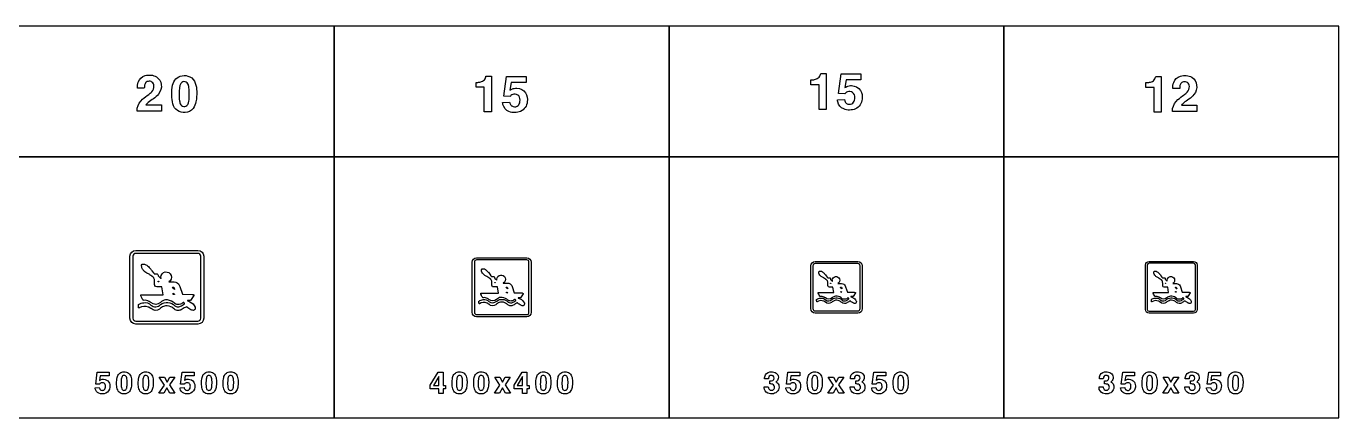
# Model space of a CAD drawing. Extents: x 0 to 18160, y 0 to 2655.
# Drawn here: x 9262 to 18160, y 0 to 2655 of the extents above; entities that cross this region are included whole.
import ezdxf

# ---------------------------------------------------------------- set-up
doc = ezdxf.new("R2010")
doc.units = 0
doc.header["$MEASUREMENT"] = 0

msp = doc.modelspace()

# ---------------------------------------------------------------- linework, layer by layer
for points in [[(9080, 1770), (11350, 1770), (11350, 2655), (9080, 2655)], [(11350, 1770), (13620, 1770), (13620, 2655), (11350, 2655)], [(13620, 1770), (15890, 1770), (15890, 2655), (13620, 2655)], [(15890, 1770), (18160, 1770), (18160, 2655), (15890, 2655)], [(9080, 0), (11350, 0), (11350, 1770), (9080, 1770)], [(11350, 0), (13620, 0), (13620, 1770), (11350, 1770)], [(13620, 0), (15890, 0), (15890, 1770), (13620, 1770)], [(15890, 0), (18160, 0), (18160, 1770), (15890, 1770)], [(10198.2, 221.797), (10163.1, 276.346), (10197.9, 276.346), (10216.2, 242.294), (10234.9, 276.346), (10269, 276.346), (10233.5, 222.318), (10270, 166.299), (10235.4, 166.299), (10215.6, 202.389), (10195.2, 166.299), (10161, 166.299)], [(12001, 222.096), (12055.2, 309.963), (12087.1, 309.963), (12087.1, 219.229), (12103.3, 219.229), (12103.3, 196.409), (12087.1, 196.409), (12087.1, 165.058), (12058.6, 165.058), (12058.6, 196.409), (12001, 196.409)], [(12058.6, 280.769), (12022.6, 219.229), (12058.6, 219.229)], [(12472.5, 221.797), (12437.4, 276.347), (12472.2, 276.347), (12490.5, 242.294), (12509.2, 276.347), (12543.3, 276.347), (12507.8, 222.318), (12544.3, 166.299), (12509.7, 166.299), (12489.9, 202.389), (12469.5, 166.299), (12435.3, 166.299)], [(12569, 222.114), (12623.3, 309.981), (12655.1, 309.981), (12655.1, 219.247), (12671.3, 219.247), (12671.3, 196.427), (12655.1, 196.427), (12655.1, 165.076), (12626.6, 165.076), (12626.6, 196.427), (12569, 196.427)], [(12626.6, 280.787), (12590.6, 219.247), (12626.6, 219.247)], [(14734.2, 221.783), (14699.1, 276.333), (14733.9, 276.333), (14752.1, 242.281), (14770.8, 276.333), (14805, 276.333), (14769.4, 222.304), (14806, 166.285), (14771.4, 166.285), (14751.6, 202.375), (14731.2, 166.285), (14697, 166.285)], [(17004.2, 221.783), (16969.1, 276.333), (17003.9, 276.333), (17022.1, 242.281), (17040.8, 276.333), (17075, 276.333), (17039.4, 222.304), (17076, 166.285), (17041.4, 166.285), (17021.6, 202.375), (17001.2, 166.285), (16967, 166.285)]]:
    msp.add_lwpolyline(points, close=True)
for points in [[(10012.9, 2078.85, -0.0640343), (10014.2, 2099.78, -0.161687), (10050, 2160.33, -0.0283718), (10091.8, 2192.71, 0.0545111), (10112.7, 2210.64, 0.192461), (10127.7, 2250.18, 0.234238), (10114.1, 2276.56, 0.196223), (10088.8, 2281.34, 0.252425), (10066.8, 2264.16, 0.0856617), (10062.7, 2247.14, 0.0202329), (10062, 2235.45), (10015.3, 2235.45, -0.0983795), (10021.4, 2276.76, -0.245047), (10067.6, 2319.89, -0.207102), (10144.5, 2311.55, -0.233443), (10177, 2259.22, -0.20961), (10158.8, 2195.04, -0.0785124), (10124.9, 2163.57, 0.0107372), (10089.1, 2137.78, 0.0665092), (10073.2, 2121.74), (10177.7, 2121.74), (10177.7, 2078.85)], [(10247.9, 2191.49, -0.0563084), (10253.9, 2254.32, -0.130301), (10276.1, 2298.12, -0.174843), (10317.9, 2319.53, -0.147552), (10371, 2312.9, -0.192146), (10407.8, 2269.73, -0.0833996), (10417.1, 2212.7, -0.0545507), (10412.1, 2141.92, -0.116773), (10393, 2097.85, -0.221099), (10338.1, 2070.16, -0.162564), (10286.7, 2082.68, -0.174743), (10255.4, 2128.1, -0.0640867), (10247.9, 2186.79)], [(12310.9, 2274.45), (12324.1, 2274.45, 0.0261527), (12330.1, 2275.12, 0.0824327), (12354.9, 2282.34, 0.211118), (12374.9, 2306.08, 0.0230957), (12377.6, 2315.99), (12415.7, 2315.99), (12415.7, 2074.01), (12367.1, 2074.01), (12367.1, 2241.03), (12310.9, 2241.03)], [(12491, 2139), (12538, 2140.78, 0.0452719), (12544.4, 2124.55, 0.0567733), (12549.1, 2117.67, 0.070207), (12553.5, 2114.2, 0.264984), (12589.6, 2112.3, 0.20748), (12607, 2135.41, 0.147389), (12605.8, 2173.44, 0.308532), (12576.4, 2194.85, 0.215743), (12546.7, 2184.62, 0.028781), (12541.3, 2178.38), (12498.7, 2180.39), (12516.5, 2315.07), (12650.5, 2315.07), (12650.5, 2273.2), (12550.1, 2273.2), (12541.1, 2221.19, -0.0211252), (12554.1, 2228.73, -0.121371), (12587.4, 2234.58, -0.244671), (12647.2, 2202.63, -0.173069), (12658.8, 2143.5, -0.256779), (12613.6, 2077.51, -0.199585), (12534, 2076.44, -0.245625), (12493.7, 2125.34, -0.0170062)], [(14580.9, 2291.94), (14594.1, 2291.94, 0.0261527), (14600.1, 2292.61, 0.0824327), (14624.9, 2299.84, 0.211118), (14644.9, 2323.58, 0.0230957), (14647.6, 2333.49), (14685.7, 2333.49), (14685.7, 2091.51), (14637.1, 2091.51), (14637.1, 2258.53), (14580.9, 2258.53)], [(14761, 2156.5), (14808, 2158.28, 0.0452719), (14814.4, 2142.04, 0.0567733), (14819.1, 2135.17, 0.070207), (14823.5, 2131.7, 0.264984), (14859.6, 2129.8, 0.20748), (14877, 2152.9, 0.147389), (14875.8, 2190.94, 0.308532), (14846.4, 2212.34, 0.215743), (14816.7, 2202.11, 0.028781), (14811.3, 2195.87), (14768.7, 2197.89), (14786.5, 2332.56), (14920.5, 2332.56), (14920.5, 2290.7), (14820.1, 2290.7), (14811.1, 2238.69, -0.0211252), (14824, 2246.23, -0.121371), (14857.4, 2252.07, -0.244671), (14917.2, 2220.12, -0.173069), (14928.7, 2161, -0.256779), (14883.6, 2095.01, -0.199585), (14804, 2093.94, -0.245625), (14763.7, 2142.83, -0.0170062)], [(16852.4, 2273.43), (16865.5, 2273.43, 0.0261527), (16871.5, 2274.1, 0.0824327), (16896.4, 2281.32, 0.211118), (16916.4, 2305.06, 0.0230957), (16919, 2314.97), (16957.1, 2314.97), (16957.1, 2072.99), (16908.5, 2072.99), (16908.5, 2240.01), (16852.4, 2240.01)], [(17032.5, 2075.98, -0.0640343), (17033.8, 2096.92, -0.161687), (17069.6, 2157.46, -0.0283718), (17111.4, 2189.85, 0.0545111), (17132.3, 2207.78, 0.192461), (17147.3, 2247.31, 0.234238), (17133.7, 2273.69, 0.196223), (17108.4, 2278.47, 0.252425), (17086.4, 2261.29, 0.0856617), (17082.3, 2244.27, 0.0202329), (17081.6, 2232.58), (17034.9, 2232.58, -0.0983795), (17041, 2273.89, -0.245047), (17087.1, 2317.02, -0.207102), (17164.1, 2308.69, -0.233443), (17196.6, 2256.36, -0.20961), (17178.4, 2192.18, -0.0785124), (17144.5, 2160.7, 0.0107372), (17108.7, 2134.91, 0.0665092), (17092.8, 2118.88), (17197.3, 2118.88), (17197.3, 2075.98)], [(10299.2, 2160.96, 0.0124589), (10299.8, 2154.64, 0.0668192), (10305.4, 2129.25, 0.615362), (10356.3, 2123.64, 0.0726881), (10361.7, 2136.67, 0.0588562), (10366.4, 2173.95, 0.0389037), (10364.8, 2240.94, 0.084671), (10358.2, 2264.28, 0.156013), (10346.8, 2276.44, 0.143208), (10331, 2279.4, 0.172584), (10315.3, 2273.2, 0.132565), (10305.3, 2257.64, 0.0498315), (10300.8, 2235.92, 0.0368731)], [(10005, 635.001, -0.414213), (9964.99, 675.001), (9964.99, 1095, -0.414213), (10005, 1135), (10425, 1135, -0.414213), (10465, 1095), (10465, 675.001, -0.414213), (10425, 635.001)], [(10005, 655.001), (10425, 655.001, 0.414213), (10445, 675.001), (10445, 1095, 0.414213), (10425, 1115), (10005, 1115, 0.414213), (9984.99, 1095), (9984.99, 675.001, 0.414213)], [(12315, 685.001, -0.414213), (12285, 715.001), (12285, 1055, -0.414213), (12315, 1085), (12655, 1085, -0.414213), (12685, 1055), (12685, 715.001, -0.414213), (12655, 685.001)], [(12315, 700.001), (12655, 700.001, 0.414213), (12670, 715.001), (12670, 1055, 0.414213), (12655, 1070), (12315, 1070, 0.414213), (12300, 1055), (12300, 715.001, 0.414213)], [(10188.8, 834.611), (10180.4, 887.198), (10146, 887.198, -0.408581), (10132.9, 896.845, -0.0670679), (10132.2, 900.541), (10131.3, 909.371, 0.0181236), (10130.8, 936.245), (10130.8, 937.083, 0.0769827), (10130.8, 937.922, -0.117572), (10126.2, 947.415, 0.0654371), (10125.7, 950.282, 0.208367), (10124.5, 951.525, 0.00991496), (10122.4, 952.455, -0.0991947), (10121.3, 953.254, 0.0865965), (10116.7, 956.983, -0.0238618), (10113.3, 959.726), (10106.7, 964.883, 0.0503167), (10089.7, 976.312), (10084.7, 978.212, -0.101945), (10060.5, 994.762), (10060, 995.231, -0.0424844), (10047.7, 1012.34, -0.145316), (10043.8, 1033.75, -0.40565), (10056.2, 1042.29, 0.0299159), (10057.3, 1042.25, -0.155169), (10078, 1035.17, -0.060381), (10099.9, 1014.15, -0.0159106), (10102.1, 1011.88, -0.123782), (10113.1, 995.227), (10124.1, 982.564, -0.0463911), (10129.3, 977.169, 0.217349), (10130.5, 976.525, 0.0479759), (10131.7, 976.525, -0.0306653), (10144.1, 976.821, -0.488538), (10155.4, 967.309, -0.0220617), (10155.3, 965.912, 0.0741317), (10155.2, 963.254, 0.222084), (10157.3, 959.883, -0.039423), (10170.3, 948.327), (10170.9, 947.84, 0.0133487), (10173.4, 945.541, 0.0522403), (10174.4, 945.012, 0.299434), (10175, 945.211, 0.103342), (10175.2, 945.963, -0.0454352), (10174.4, 952.605, -1.74761), (10228.4, 921.237, 0.135773), (10229.4, 920.868, 0.0487063), (10232.1, 920.962), (10264.9, 920.969, -0.304044), (10299.4, 898.452), (10302.5, 890.055), (10319.9, 837.257), (10387.4, 836.51, -0.117682), (10397.2, 832.789, -0.0141564), (10397.6, 832.397, -0.117762), (10397.9, 831.811, -0.210547), (10397.8, 831.184), (10397.3, 830.158), (10375.3, 795.251, -0.132795), (10368, 794.74, 0.0733254), (10358.9, 795.211, 0.0485594), (10355.3, 794.583, 0.0602416), (10354.4, 794.119, 0.203407), (10354.3, 793.527, -0.00895906), (10370.8, 786.901, -0.178895), (10406.9, 750.048, -0.0508645), (10407.9, 745.161, -0.0225327), (10407.9, 743.529, -0.527179), (10388.9, 728.546, -0.0891476), (10378.4, 731.955, -0.0838733), (10352, 750.698, 0.00504241), (10351.5, 751.126, 0.0168628), (10350.4, 751.926, 0.1006), (10349.7, 752.184, 0.0520101), (10340.1, 748.739, 0.00744641), (10313, 732.201, -0.116575), (10290.8, 727.71, -0.232596), (10266.6, 736.715, 0.0662087), (10241.2, 752.524, 0.24031), (10193, 754.994, 0.106264), (10166, 737.365, -0.363163), (10107.7, 740.373, 0.0686806), (10106.3, 741.168, -0.0473495), (10101.1, 744.254), (10093.4, 749.625, 0.0571005), (10090.7, 750.804, 0.23931), (10026.9, 744.498, -0.0485904), (10026, 744.298, -0.343283), (10023.4, 746.267, -0.0567596), (10022.3, 767.125), (10022.8, 767.429, -0.124746), (10058.1, 780.101, -0.257702), (10107.2, 763.777, 0.412251), (10172.4, 768.444, -0.378408), (10269.3, 759.469, 0.164754), (10290, 752.859, 0.109677), (10313.2, 757.954, 0.0468139), (10320.4, 762.463, -0.00911657), (10335.1, 772.208, 0.140965), (10334.8, 775.494), (10329.7, 782.22, 0.090055), (10329.1, 782.526, 0.255543), (10328.5, 782.383, -0.0732217), (10325.8, 781.04, 0.0926794), (10322.9, 779.341, -0.0377214), (10319.2, 776.94), (10313.4, 773.652, -0.152754), (10284.5, 768.488, -0.0114852), (10283.1, 768.693, -0.129102), (10258.6, 783.162, 0.191436), (10206.2, 798.975, 0.164171), (10171.7, 781.768, -0.398165), (10106.9, 781.144, 0.125969), (10105.6, 782.054, -0.0236694), (10104.4, 782.597, -0.0839778), (10103.9, 782.969, 0.0771569), (10100.5, 785.497, -0.0508904), (10096.6, 788.126, 0.0435937), (10094.6, 789.47, 0.202647), (10057.6, 795.474, -0.134894), (10056.3, 795.64, -0.113575), (10055.5, 796.498, 0.0493779), (10054.7, 797.336, -0.0796208), (10042.8, 818.712), (10038.5, 827.798, -0.20223), (10037.9, 834.49)], [(12464, 844.689), (12457.3, 886.759), (12429.8, 886.759, -0.408581), (12419.3, 894.476, -0.0670679), (12418.7, 897.433), (12418.1, 904.497, 0.0181236), (12417.6, 925.996), (12417.6, 926.667, 0.0769827), (12417.6, 927.338, -0.117572), (12413.9, 934.932, 0.0654371), (12413.5, 937.226, 0.208367), (12412.6, 938.221, 0.00991496), (12410.9, 938.964, -0.0991947), (12410, 939.603, 0.0865965), (12406.3, 942.587, -0.0238618), (12403.6, 944.781), (12398.4, 948.907, 0.0503167), (12384.7, 958.05), (12380.8, 959.57, -0.101945), (12361.4, 972.81), (12361, 973.185, -0.0424844), (12351.2, 986.869, -0.145316), (12348.1, 1004, -0.40565), (12358, 1010.84, 0.0299159), (12358.8, 1010.8, -0.155169), (12375.4, 1005.13, -0.060381), (12392.9, 988.324, -0.0159106), (12394.6, 986.506, -0.123782), (12403.5, 973.182), (12412.3, 963.052, -0.0463911), (12416.4, 958.735, 0.217349), (12417.4, 958.221, 0.0479759), (12418.3, 958.221, -0.0306653), (12428.3, 958.457, -0.488538), (12437.3, 950.848, -0.0220617), (12437.3, 949.73, 0.0741317), (12437.2, 947.603, 0.222084), (12438.8, 944.907, -0.039423), (12449.2, 935.661), (12449.7, 935.272, 0.0133487), (12451.7, 933.433, 0.0522403), (12452.5, 933.01, 0.299434), (12453.1, 933.375, 0.0264289), (12453.1, 933.961, -0.0454352), (12452.6, 939.085, -1.74761), (12495.7, 913.99, 0.135773), (12496.5, 913.695, 0.0487063), (12498.7, 913.77), (12524.9, 913.775, -0.304044), (12552.6, 895.762), (12555, 889.044), (12568.9, 846.805), (12623, 846.208, -0.117682), (12630.9, 843.075, -0.117762), (12631.4, 842.449, -0.210547), (12631.3, 841.947), (12630.8, 841.127), (12613.3, 813.201, -0.132795), (12607.4, 812.792, 0.0733254), (12600.1, 813.169, 0.0485594), (12597.3, 812.667, 0.0602416), (12596.6, 812.295, 0.203407), (12596.5, 811.822, -0.00895906), (12609.7, 806.521, -0.178895), (12638.5, 777.039, -0.0508645), (12639.3, 773.129, -0.0225327), (12639.3, 771.823, -0.527179), (12624.1, 759.837, -0.0891476), (12615.8, 762.564, -0.0838733), (12594.6, 777.559, 0.00504241), (12594.2, 777.901, 0.0168628), (12593.3, 778.541, 0.1006), (12592.8, 778.747, 0.0520101), (12585.1, 775.992, 0.00744641), (12563.4, 762.761, -0.116575), (12545.7, 759.168, -0.232596), (12526.3, 766.372, 0.0662087), (12506, 779.02, 0.24031), (12467.4, 780.995, 0.106264), (12445.8, 766.892, -0.363163), (12399.1, 769.299, 0.0686806), (12398.1, 769.935, -0.0473495), (12393.8, 772.404), (12387.7, 776.701, 0.0571005), (12385.6, 777.644, 0.23931), (12334.5, 772.599, -0.0485904), (12333.8, 772.438, -0.343283), (12331.7, 774.014, -0.0567596), (12330.9, 790.701), (12331.2, 790.944, -0.124746), (12359.5, 801.081, -0.257702), (12398.7, 788.022, 0.412251), (12450.9, 791.755, -0.378408), (12528.4, 784.576, 0.164754), (12545, 779.288, 0.109677), (12563.6, 783.364, 0.0468139), (12569.3, 786.971, -0.00911657), (12581.1, 794.766, 0.140965), (12580.8, 797.396), (12576.5, 802.899, 0.255543), (12575.8, 802.907, -0.0732217), (12573.6, 801.832, 0.0926794), (12571.3, 800.473, -0.0377214), (12568.4, 798.552), (12563.7, 795.922, -0.152754), (12540.6, 791.791, -0.0114852), (12539.5, 791.955, -0.129102), (12519.9, 803.53, 0.191436), (12478, 816.18, 0.164171), (12450.4, 802.415, -0.398165), (12398.5, 801.915, 0.125969), (12397.5, 802.644, -0.0236694), (12396.3, 803.227, 0.0771569), (12393.4, 805.398, -0.0508904), (12390.3, 807.501, 0.0435937), (12388.7, 808.577, 0.202647), (12359, 813.38, -0.134894), (12358.1, 813.512, -0.113575), (12357.4, 814.198, 0.0493779), (12356.8, 814.869, -0.0796208), (12347.2, 831.97), (12343.8, 839.239, -0.20223), (12343.3, 844.592)], [(14610, 710.001, -0.414213), (14580, 740.001), (14580, 1030, -0.414213), (14610, 1060), (14900, 1060, -0.414213), (14930, 1030), (14930, 740.001, -0.414213), (14900, 710.001)], [(14610, 725.001), (14900, 725.001, 0.414213), (14915, 740.001), (14915, 1030, 0.414213), (14900, 1045), (14610, 1045, 0.414213), (14595, 1030), (14595, 740.001, 0.414213)], [(14736.7, 849.728), (14730.8, 886.539), (14706.7, 886.539, -0.408581), (14697.5, 893.292, -0.0670679), (14697, 895.879), (14696.4, 902.06, 0.0181236), (14696, 920.872), (14696.1, 921.459, 0.0769827), (14696, 922.046, -0.117572), (14692.8, 928.691, 0.0654371), (14692.5, 930.698, 0.208367), (14691.7, 931.568, 0.00991496), (14690.2, 932.219, -0.0991947), (14689.4, 932.778, 0.0865965), (14686.2, 935.389, -0.0238618), (14683.8, 937.308), (14679.2, 940.919, 0.0503167), (14667.3, 948.919), (14663.8, 950.249, -0.101945), (14646.7, 961.998, -0.0424844), (14637.9, 974.136, -0.145316), (14635.2, 989.128, -0.40565), (14643.9, 995.106, 0.0299159), (14644.6, 995.075, -0.155169), (14659.1, 990.116, -0.060381), (14674.4, 975.409, -0.0159106), (14675.9, 973.818, -0.123782), (14683.7, 962.159), (14691.4, 953.295, -0.0463911), (14695, 949.518, 0.217349), (14695.8, 949.068, 0.0479759), (14696.7, 949.068, -0.0306653), (14705.4, 949.275, -0.488538), (14713.3, 942.617, -0.0220617), (14713.2, 941.639, 0.0741317), (14713.2, 939.778, 0.222084), (14714.6, 937.419, -0.039423), (14723.7, 929.329), (14724.1, 928.988, 0.0133487), (14725.9, 927.379, 0.0522403), (14726.6, 927.009, 0.299434), (14727.1, 927.328, 0.0264289), (14727.1, 927.841, -0.0454352), (14726.6, 932.324, -1.74761), (14764.4, 910.366, 0.135773), (14765.1, 910.108, 0.0487063), (14767, 910.174), (14789.9, 910.179, -0.304044), (14814.1, 894.417), (14816.3, 888.539), (14828.4, 851.58), (14875.7, 851.057, -0.117682), (14882.7, 848.316, -0.117762), (14883, 847.549), (14882.6, 846.611), (14867.2, 822.176, -0.132795), (14862.1, 821.818, 0.0733254), (14855.7, 822.148, 0.0485594), (14853.2, 821.709, 0.0602416), (14852.5, 821.226, 0.0932181), (14852.6, 820.871, -0.00895906), (14864.1, 816.331, -0.178895), (14889.3, 790.534, -0.0508645), (14890, 787.113, -0.0225327), (14890, 785.971, -0.527179), (14876.7, 775.482, -0.0891476), (14869.4, 777.869, -0.0838733), (14850.7, 791.139, 0.0168628), (14849.5, 791.939, 0.0520101), (14842.6, 789.618, 0.00744641), (14823.6, 778.041, -0.116575), (14808.1, 774.897, -0.232596), (14791.1, 781.201, 0.0662087), (14773.3, 792.267, 0.24031), (14739.6, 793.996, 0.106264), (14720.7, 781.656, -0.363163), (14679.9, 783.762, 0.0686806), (14678.9, 784.318, -0.0473495), (14675.2, 786.478), (14669.9, 790.238, 0.0571005), (14668, 791.063, 0.23931), (14623.3, 786.649, -0.0485904), (14622.7, 786.509, -0.343283), (14620.9, 787.887, -0.0567596), (14620.3, 802.595, -0.124746), (14645.2, 811.571, -0.257702), (14679.5, 800.144, 0.412251), (14725.2, 803.411, -0.378408), (14793, 797.129, 0.164754), (14807.5, 792.502, 0.109677), (14823.8, 796.068, 0.0468139), (14828.8, 799.224, -0.00911657), (14839.1, 806.046, 0.140965), (14838.8, 808.347), (14835.1, 813.161, 0.255543), (14834.4, 813.169, -0.0732217), (14832.6, 812.228, 0.0926794), (14830.5, 811.039, -0.0377214), (14828, 809.358), (14823.9, 807.056, -0.152754), (14803.7, 803.442, -0.0114852), (14802.7, 803.586, -0.129102), (14785.5, 813.714, 0.191436), (14748.9, 824.783, 0.164171), (14724.7, 812.738, -0.398165), (14679.3, 812.301, 0.125969), (14678.4, 812.938, -0.0236694), (14677.4, 813.449, 0.0771569), (14674.8, 815.348, -0.0508904), (14672.1, 817.188, 0.0435937), (14670.7, 818.13, 0.202647), (14644.8, 822.332, -0.134894), (14643.9, 822.448, -0.113575), (14643.3, 823.049, 0.0493779), (14642.8, 823.636, -0.0796208), (14634.5, 838.598), (14631.4, 844.959, -0.20223), (14631, 849.643)], [(16874, 710.001, -0.414213), (16850, 734.001), (16850, 1036, -0.414213), (16874, 1060), (17176, 1060, -0.414213), (17200, 1036), (17200, 734.001, -0.414213), (17176, 710.001)], [(16874, 722.001), (17176, 722.001, 0.414213), (17188, 734.001), (17188, 1036, 0.414213), (17176, 1048), (16874, 1048, 0.414213), (16862, 1036), (16862, 734.001, 0.414213)], [(17006.7, 849.728), (17000.8, 886.539), (16976.7, 886.539, -0.408581), (16967.5, 893.292, -0.0670679), (16967, 895.879), (16966.4, 902.06, 0.0181236), (16966, 920.872), (16966.1, 921.459, 0.0769827), (16966, 922.046, -0.117572), (16962.8, 928.691, 0.0654371), (16962.5, 930.698, 0.208367), (16961.7, 931.568, 0.00991496), (16960.2, 932.219, -0.0991947), (16959.4, 932.778, 0.0865965), (16956.2, 935.389, -0.0238618), (16953.8, 937.308), (16949.2, 940.919, 0.0503167), (16937.3, 948.919), (16933.8, 950.249, -0.101945), (16916.7, 961.998, -0.0424844), (16907.9, 974.136, -0.145316), (16905.2, 989.128, -0.40565), (16913.9, 995.106, 0.0299159), (16914.6, 995.075, -0.155169), (16929.1, 990.116, -0.060381), (16944.4, 975.409, -0.0159106), (16945.9, 973.818, -0.123782), (16953.7, 962.159), (16961.4, 953.295, -0.0463911), (16965, 949.518, 0.217349), (16965.8, 949.068, 0.0479759), (16966.7, 949.068, -0.0306653), (16975.4, 949.275, -0.488538), (16983.3, 942.617, -0.0220617), (16983.2, 941.639, 0.0741317), (16983.2, 939.778, 0.222084), (16984.6, 937.419, -0.039423), (16993.7, 929.329), (16994.1, 928.988, 0.0133487), (16995.9, 927.379, 0.0522403), (16996.6, 927.009, 0.299434), (16997.1, 927.328, 0.0264289), (16997.1, 927.841, -0.0454352), (16996.6, 932.324, -1.74761), (17034.4, 910.366, 0.135773), (17035.1, 910.108, 0.0487063), (17037, 910.174), (17059.9, 910.179, -0.304044), (17084.1, 894.417), (17086.3, 888.539), (17098.4, 851.58), (17145.7, 851.057, -0.117682), (17152.7, 848.316, -0.117762), (17153, 847.549), (17152.6, 846.611), (17137.2, 822.176, -0.132795), (17132.1, 821.818, 0.0733254), (17125.7, 822.148, 0.0485594), (17123.2, 821.709, 0.0602416), (17122.5, 821.226, 0.0932181), (17122.6, 820.871, -0.00895906), (17134.1, 816.331, -0.178895), (17159.3, 790.534, -0.0508645), (17160, 787.113, -0.0225327), (17160, 785.971, -0.527179), (17146.7, 775.482, -0.0891476), (17139.4, 777.869, -0.0838733), (17120.7, 791.139, 0.0168628), (17119.5, 791.939, 0.0520101), (17112.6, 789.618, 0.00744641), (17093.6, 778.041, -0.116575), (17078.1, 774.897, -0.232596), (17061.1, 781.201, 0.0662087), (17043.3, 792.267, 0.24031), (17009.6, 793.996, 0.106264), (16990.7, 781.656, -0.363163), (16949.9, 783.762, 0.0686806), (16948.9, 784.318, -0.0473495), (16945.2, 786.478), (16939.9, 790.238, 0.0571005), (16938, 791.063, 0.23931), (16893.3, 786.649, -0.0485904), (16892.7, 786.509, -0.343283), (16890.9, 787.887, -0.0567596), (16890.3, 802.595, -0.124746), (16915.2, 811.571, -0.257702), (16949.5, 800.144, 0.412251), (16995.2, 803.411, -0.378408), (17063, 797.129, 0.164754), (17077.5, 792.502, 0.109677), (17093.8, 796.068, 0.0468139), (17098.8, 799.224, -0.00911657), (17109.1, 806.046, 0.140965), (17108.8, 808.347), (17105.1, 813.161, 0.255543), (17104.4, 813.169, -0.0732217), (17102.6, 812.228, 0.0926794), (17100.5, 811.039, -0.0377214), (17098, 809.358), (17093.9, 807.056, -0.152754), (17073.7, 803.442, -0.0114852), (17072.7, 803.586, -0.129102), (17055.5, 813.714, 0.191436), (17018.9, 824.783, 0.164171), (16994.7, 812.738, -0.398165), (16949.3, 812.301, 0.125969), (16948.4, 812.938, -0.0236694), (16947.4, 813.449, 0.0771569), (16944.8, 815.348, -0.0508904), (16942.1, 817.188, 0.0435937), (16940.7, 818.13, 0.202647), (16914.8, 822.332, -0.134894), (16913.9, 822.448, -0.113575), (16913.3, 823.049, 0.0493779), (16912.8, 823.636, -0.0796208), (16904.5, 838.598), (16901.4, 844.959, -0.20223), (16901, 849.643)], [(10159.7, 923.254, -0.142437), (10159.8, 922.197, -0.350114), (10159.3, 921.698, 0.0100998), (10157.9, 922.162, -0.287674), (10156.4, 923.239, 0.0280231), (10155.7, 924.247, -0.232389), (10155.6, 925.226, -0.109372), (10155.9, 925.488, -0.136573), (10157.8, 925.142, -0.0881997)], [(12440.7, 915.603, -0.142437), (12440.9, 914.758, -0.350114), (12440.4, 914.359, 0.0100998), (12439.3, 914.73, -0.287674), (12438.1, 915.591, 0.0280231), (12437.5, 916.398, -0.232389), (12437.6, 917.286, -0.136573), (12439.3, 917.114, -0.0881997)], [(14716.3, 911.778, -0.142437), (14716.4, 911.038, -0.350114), (14716, 910.689, 0.0100998), (14715, 911.014, -0.287674), (14714, 911.767, 0.0280231), (14713.5, 912.473, -0.232389), (14713.5, 913.25, -0.136573), (14715, 913.099, -0.0881997)], [(16986.3, 911.778, -0.142437), (16986.4, 911.038, -0.350114), (16986, 910.689, 0.0100998), (16985, 911.014, -0.287674), (16984, 911.767, 0.0280231), (16983.5, 912.473, -0.232389), (16983.5, 913.25, -0.136573), (16985, 913.099, -0.0881997)], [(10261.8, 885.793, -0.109737), (10262.6, 885.414, -0.0499694), (10267.6, 871.071, -0.187347), (10267.4, 870.492, -0.0614803), (10266.9, 870.366, -0.016194), (10265.8, 870.377, 0.0256434), (10257.4, 877.609, -0.337357), (10254.1, 885.376, -0.21411), (10254.4, 885.793)], [(10258.4, 836.558), (10257.2, 836.618, -0.239165), (10256.7, 837.14, -0.0262611), (10256.6, 838.88), (10256.6, 842.639), (10256.8, 843.822, -0.168773), (10257.1, 844.231, -0.0918146), (10257.8, 844.247), (10266, 837.644, -0.205283), (10266.2, 836.994, -0.177953), (10265.7, 836.572, -0.0178876), (10264.1, 836.558), (10262.8, 836.555)], [(12522.5, 885.635, -0.109737), (12523.1, 885.331, -0.0499694), (12527, 873.646, -0.115873), (12526.7, 873.323, -0.016194), (12525.6, 873.302, 0.0256434), (12518.9, 879.088, -0.337357), (12516.4, 885.468)], [(12519.7, 846.246), (12518.8, 846.294, -0.239165), (12518.4, 846.712, -0.0262611), (12518.3, 848.105), (12518.3, 851.111), (12518.4, 852.058, -0.168773), (12518.9, 852.408, -0.0882412), (12519.4, 852.365), (12525.8, 847.116, -0.205283), (12526, 846.596, -0.177953), (12525.5, 846.257, -0.0178876), (12524.2, 846.246), (12523.2, 846.244)], [(14787.8, 885.556, -0.109737), (14788.3, 885.29, -0.0499694), (14791.8, 875.066, -0.115873), (14791.5, 874.783, -0.016194), (14790.6, 874.764, 0.0256434), (14784.7, 879.827, -0.337357), (14782.5, 885.41)], [(14785.3, 851.091), (14784.6, 851.133, -0.239165), (14784.2, 851.498, -0.0262611), (14784.1, 852.717), (14784.1, 855.348), (14784.2, 856.176, -0.168773), (14784.6, 856.482, -0.0882412), (14785.1, 856.444), (14790.8, 851.697, -0.194648), (14790.6, 851.175, -0.0178876), (14789.3, 851.091), (14788.5, 851.089)], [(17057.8, 885.556, -0.109737), (17058.3, 885.29, -0.0499694), (17061.8, 875.066, -0.115873), (17061.5, 874.783, -0.016194), (17060.6, 874.764, 0.0256434), (17054.7, 879.827, -0.337357), (17052.5, 885.41)], [(17055.3, 851.091), (17054.6, 851.133, -0.239165), (17054.2, 851.498, -0.0262611), (17054.1, 852.717), (17054.1, 855.348), (17054.2, 856.176, -0.168773), (17054.6, 856.482, -0.0882412), (17055.1, 856.444), (17060.8, 851.697, -0.194648), (17060.6, 851.175, -0.0178876), (17059.3, 851.091), (17058.5, 851.089)], [(9727.75, 203.882), (9755.92, 204.948, 0.0452719), (9759.76, 195.209, 0.0567733), (9762.6, 191.086, 0.070207), (9765.26, 189, 0.264984), (9786.87, 187.863, 0.20748), (9797.32, 201.726, 0.147389), (9796.63, 224.545, 0.308532), (9779, 237.389, 0.215743), (9761.13, 231.252, 0.028781), (9757.91, 227.507), (9732.34, 228.716), (9743.03, 309.522), (9823.46, 309.522), (9823.46, 284.403), (9763.2, 284.403), (9757.82, 253.195, -0.0211252), (9765.57, 257.721, -0.121371), (9785.57, 261.228, -0.244671), (9821.44, 242.057, -0.173069), (9828.39, 206.583, -0.256779), (9801.28, 166.986, -0.199585), (9753.55, 166.346, -0.245625), (9729.38, 195.683, -0.0170062)], [(9874.18, 234.284, -0.0563084), (9877.8, 271.986, -0.130301), (9891.12, 298.265, -0.174843), (9916.22, 311.109, -0.147552), (9948.09, 307.128, -0.192146), (9970.17, 281.228, -0.0833996), (9975.72, 247.01, -0.0545507), (9972.71, 204.545, -0.116773), (9961.26, 178.1, -0.221099), (9928.35, 161.488, -0.162564), (9897.47, 169, -0.174743), (9878.7, 196.251, -0.0640867), (9874.23, 231.464)], [(9905.01, 215.967, 0.0124589), (9905.32, 212.175, 0.0668192), (9908.68, 196.938, 0.615362), (9939.23, 193.573, 0.0726881), (9942.5, 201.393, 0.0588562), (9945.32, 223.763, 0.0389037), (9944.34, 263.953, 0.084671), (9940.39, 277.957, 0.156013), (9933.51, 285.256, 0.143208), (9924.08, 287.033, 0.172584), (9914.63, 283.313, 0.132565), (9908.66, 273.976, 0.0498315), (9905.93, 260.943, 0.0368731)], [(10020.9, 234.284, -0.0563084), (10024.6, 271.986, -0.130301), (10037.9, 298.265, -0.174843), (10063, 311.109, -0.147552), (10094.8, 307.128, -0.192146), (10116.9, 281.227, -0.0833996), (10122.5, 247.009, -0.0545507), (10119.5, 204.545, -0.116773), (10108, 178.1, -0.221099), (10075.1, 161.488, -0.162564), (10044.2, 169, -0.174743), (10025.5, 196.251, -0.0640867), (10021, 231.464)], [(10051.8, 215.967, 0.0124589), (10052.1, 212.175, 0.0668192), (10055.4, 196.938, 0.615362), (10086, 193.574, 0.0726881), (10089.2, 201.393, 0.0588562), (10092.1, 223.763, 0.0389037), (10091.1, 263.953, 0.084671), (10087.1, 277.957, 0.156013), (10080.3, 285.256, 0.143208), (10070.8, 287.033, 0.172584), (10061.4, 283.313, 0.132565), (10055.4, 273.976, 0.0498315), (10052.7, 260.943, 0.0368731)], [(10303.3, 203.891), (10331.5, 204.957, 0.0452719), (10335.3, 195.218, 0.0567733), (10338.2, 191.095, 0.070207), (10340.8, 189.009, 0.264984), (10362.4, 187.872, 0.20748), (10372.9, 201.735, 0.147389), (10372.2, 224.554, 0.308532), (10354.6, 237.398, 0.215743), (10336.7, 231.261, 0.028781), (10333.5, 227.517), (10307.9, 228.725), (10318.6, 309.531), (10399, 309.531), (10399, 284.412), (10338.8, 284.412), (10333.4, 253.204, -0.0211252), (10341.1, 257.73, -0.121371), (10361.1, 261.237, -0.244671), (10397, 242.066, -0.173069), (10404, 206.592, -0.256779), (10376.8, 166.995, -0.199585), (10329.1, 166.355, -0.245625), (10304.9, 195.692, -0.0170062)], [(10449.7, 234.285, -0.0563084), (10453.4, 271.986, -0.130301), (10466.7, 298.266, -0.174843), (10491.8, 311.109, -0.147552), (10523.7, 307.128, -0.192146), (10545.7, 281.228, -0.0833996), (10551.3, 247.01, -0.0545507), (10548.3, 204.545, -0.116773), (10536.8, 178.1, -0.221099), (10503.9, 161.488, -0.162564), (10473, 169, -0.174743), (10454.3, 196.251, -0.0640867), (10449.8, 231.465)], [(10480.6, 215.967, 0.0124589), (10480.9, 212.176, 0.0668192), (10484.2, 196.939, 0.615362), (10514.8, 193.574, 0.0726881), (10518.1, 201.394, 0.0588562), (10520.9, 223.763, 0.0389037), (10519.9, 263.953, 0.084671), (10516, 277.957, 0.156013), (10509.1, 285.256, 0.143208), (10499.7, 287.033, 0.172584), (10490.2, 283.313, 0.132565), (10484.2, 273.977, 0.0498315), (10481.5, 260.943, 0.0368731)], [(10596.5, 234.275, -0.0563084), (10600.1, 271.977, -0.130301), (10613.4, 298.256, -0.174843), (10638.5, 311.1, -0.147552), (10670.4, 307.119, -0.192146), (10692.5, 281.218, -0.0833996), (10698, 247.001, -0.0545507), (10695, 204.536, -0.116773), (10683.6, 178.091, -0.221099), (10650.7, 161.479, -0.162564), (10619.8, 168.991, -0.174743), (10601, 196.242, -0.0640867), (10596.5, 231.455)], [(10627.3, 215.958, 0.0124589), (10627.6, 212.166, 0.0668192), (10631, 196.929, 0.615362), (10661.5, 193.564, 0.0726881), (10664.8, 201.384, 0.0588562), (10667.6, 223.754, 0.0389037), (10666.7, 263.944, 0.084671), (10662.7, 277.948, 0.156013), (10655.8, 285.247, 0.143208), (10646.4, 287.024, 0.172584), (10636.9, 283.304, 0.132565), (10631, 273.967, 0.0498315), (10628.2, 260.934, 0.0368731)], [(12148.5, 234.285, -0.0563084), (12152.1, 271.986, -0.130301), (12165.4, 298.266, -0.174843), (12190.5, 311.11, -0.147552), (12222.4, 307.128, -0.192146), (12244.5, 281.228, -0.0833996), (12250, 247.01, -0.0545507), (12247, 204.546, -0.116773), (12235.6, 178.1, -0.221099), (12202.7, 161.489, -0.162564), (12171.8, 169.001, -0.174743), (12153, 196.252, -0.0640867), (12148.5, 231.465)], [(12179.3, 215.967, 0.0124589), (12179.6, 212.176, 0.0668192), (12183, 196.939, 0.615362), (12213.5, 193.574, 0.0726881), (12216.8, 201.394, 0.0588562), (12219.6, 223.764, 0.0389037), (12218.6, 263.953, 0.084671), (12214.7, 277.958, 0.156013), (12207.8, 285.256, 0.143208), (12198.4, 287.034, 0.172584), (12188.9, 283.313, 0.132565), (12183, 273.977, 0.0498315), (12180.2, 260.944, 0.0368731)], [(12295.2, 234.285, -0.0563084), (12298.9, 271.986, -0.130301), (12312.2, 298.266, -0.174843), (12337.3, 311.11, -0.147552), (12369.1, 307.128, -0.192146), (12391.2, 281.228, -0.0833996), (12396.8, 247.01, -0.0545507), (12393.8, 204.546, -0.116773), (12382.3, 178.1, -0.221099), (12349.4, 161.489, -0.162564), (12318.5, 169.001, -0.174743), (12299.8, 196.252, -0.0640867), (12295.3, 231.465)], [(12326.1, 215.967, 0.0124589), (12326.4, 212.176, 0.0668192), (12329.7, 196.939, 0.615362), (12360.3, 193.574, 0.0726881), (12363.5, 201.394, 0.0588562), (12366.4, 223.764, 0.0389037), (12365.4, 263.953, 0.084671), (12361.4, 277.958, 0.156013), (12354.6, 285.256, 0.143208), (12345.1, 287.034, 0.172584), (12335.7, 283.313, 0.132565), (12329.7, 273.977, 0.0498315), (12327, 260.944, 0.0368731)], [(12716.5, 234.285, -0.0563084), (12720.1, 271.986, -0.130301), (12733.4, 298.266, -0.174843), (12758.5, 311.109, -0.147552), (12790.4, 307.128, -0.192146), (12812.5, 281.228, -0.0833996), (12818, 247.01, -0.0545507), (12815, 204.545, -0.116773), (12803.6, 178.1, -0.221099), (12770.7, 161.489, -0.162564), (12739.8, 169.001, -0.174743), (12721, 196.252, -0.0640867), (12716.5, 231.465)], [(12747.3, 215.967, 0.0124589), (12747.6, 212.176, 0.0668192), (12751, 196.939, 0.615362), (12781.5, 193.574, 0.0726881), (12784.8, 201.394, 0.0588562), (12787.6, 223.763, 0.0389037), (12786.7, 263.953, 0.084671), (12782.7, 277.958, 0.156013), (12775.8, 285.256, 0.143208), (12766.4, 287.034, 0.172584), (12757, 283.313, 0.132565), (12751, 273.977, 0.0498315), (12748.3, 260.943, 0.0368731)], [(12863.2, 234.276, -0.0563084), (12866.9, 271.977, -0.130301), (12880.2, 298.256, -0.174843), (12905.3, 311.1, -0.147552), (12937.2, 307.119, -0.192146), (12959.2, 281.219, -0.0833996), (12964.8, 247.001, -0.0545507), (12961.8, 204.536, -0.116773), (12950.3, 178.091, -0.221099), (12917.4, 161.479, -0.162564), (12886.5, 168.991, -0.174743), (12867.8, 196.242, -0.0640867), (12863.3, 231.456)], [(12894.1, 215.958, 0.0124589), (12894.4, 212.167, 0.0668192), (12897.7, 196.93, 0.615362), (12928.3, 193.565, 0.0726881), (12931.6, 201.385, 0.0588562), (12934.4, 223.754, 0.0389037), (12933.4, 263.944, 0.084671), (12929.5, 277.948, 0.156013), (12922.6, 285.247, 0.143208), (12913.2, 287.024, 0.172584), (12903.7, 283.304, 0.132565), (12897.7, 273.967, 0.0498315), (12895, 260.934, 0.0368731)], [(14264.9, 210.618), (14292.7, 210.618, 0.0411845), (14294, 201.495, 0.335066), (14312.3, 186.329, 0.276505), (14331.4, 195.05, 0.158203), (14334.8, 207.49, 0.0878221), (14333, 217.04, 0.217575), (14321.9, 227.159, 0.0882727), (14309.1, 229.031), (14302.7, 229.031), (14302.7, 250.192, 0.0282129), (14314.4, 250.547, 0.50028), (14330.6, 277.846, 0.235001), (14319.5, 286.874, 0.165496), (14304.1, 285.5, 0.220849), (14295.5, 275.571, 0.055705), (14293.8, 264.647), (14266.9, 264.647, -0.0488003), (14268, 278.201, -0.30773), (14302.6, 310.903, -0.146685), (14338.2, 307.348, -0.469869), (14354.2, 251.685, -0.0891152), (14346.9, 244.623), (14344.4, 242.822, -0.0245333), (14351.1, 238.983, -0.202429), (14364.5, 216.969, -0.422325), (14326.8, 163.296, -0.154301), (14288.4, 167.609, -0.287878), (14265, 204.031, -0.0143877)], [(14410.5, 203.85), (14438.6, 204.916, 0.0452719), (14442.5, 195.177, 0.0567733), (14445.3, 191.054, 0.070207), (14448, 188.969, 0.264984), (14469.6, 187.831, 0.20748), (14480, 201.694, 0.147389), (14479.4, 224.514, 0.308532), (14461.7, 237.357, 0.215743), (14443.9, 231.22, 0.028781), (14440.6, 227.476), (14415.1, 228.684), (14425.7, 309.49), (14506.2, 309.49), (14506.2, 284.371), (14445.9, 284.371), (14440.5, 253.163, -0.0211252), (14448.3, 257.689, -0.121371), (14468.3, 261.196, -0.244671), (14504.2, 242.025, -0.173069), (14511.1, 206.551, -0.256779), (14484, 166.954, -0.199585), (14436.3, 166.315, -0.245625), (14412.1, 195.651, -0.0170062)], [(14556.9, 234.262, -0.0563084), (14560.5, 271.963, -0.130301), (14573.8, 298.243, -0.174843), (14598.9, 311.087, -0.147552), (14630.8, 307.106, -0.192146), (14652.9, 281.205, -0.0833996), (14658.4, 246.987, -0.0545507), (14655.4, 204.523, -0.116773), (14644, 178.077, -0.221099), (14611.1, 161.466, -0.162564), (14580.2, 168.978, -0.174743), (14561.4, 196.229, -0.0640867), (14556.9, 231.442)], [(14587.7, 215.944, 0.0124589), (14588, 212.153, 0.0668192), (14591.4, 196.916, 0.615362), (14621.9, 193.551, 0.0726881), (14625.2, 201.371, 0.0588562), (14628, 223.741, 0.0389037), (14627.1, 263.93, 0.084671), (14623.1, 277.935, 0.156013), (14616.2, 285.233, 0.143208), (14606.8, 287.011, 0.172584), (14597.3, 283.29, 0.132565), (14591.4, 273.954, 0.0498315), (14588.7, 260.921, 0.0368731)], [(14847.3, 210.655), (14875.2, 210.655, 0.0411845), (14876.4, 201.531, 0.335066), (14894.7, 186.366, 0.276505), (14913.9, 195.086, 0.158203), (14917.2, 207.527, 0.0878221), (14915.4, 217.077, 0.217575), (14904.3, 227.195, 0.0882727), (14891.6, 229.067), (14885.1, 229.067), (14885.1, 250.228, 0.0282129), (14896.8, 250.584, 0.50028), (14913, 277.882, 0.235001), (14901.9, 286.911, 0.165496), (14886.5, 285.536, 0.220849), (14878, 275.607, 0.055705), (14876.2, 264.683), (14849.4, 264.683, -0.0488003), (14850.4, 278.237, -0.30773), (14885, 310.939, -0.146685), (14920.7, 307.384, -0.469869), (14936.6, 251.721, -0.0891152), (14929.4, 244.659), (14926.8, 242.858, -0.0245333), (14933.5, 239.02, -0.202429), (14946.9, 217.005, -0.422325), (14909.3, 163.332, -0.154301), (14870.8, 167.645, -0.287878), (14847.4, 204.067, -0.0143877)], [(14992.9, 203.887), (15021.1, 204.953, 0.0452719), (15024.9, 195.214, 0.0567733), (15027.8, 191.09, 0.070207), (15030.4, 189.005, 0.264984), (15052, 187.868, 0.20748), (15062.5, 201.73, 0.147389), (15061.8, 224.55, 0.308532), (15044.2, 237.394, 0.215743), (15026.3, 231.256, 0.028781), (15023.1, 227.512), (14997.5, 228.721), (15008.2, 309.526), (15088.6, 309.526), (15088.6, 284.408), (15028.3, 284.408), (15023, 253.199, -0.0211252), (15030.7, 257.725, -0.121371), (15050.7, 261.232, -0.244671), (15086.6, 242.062, -0.173069), (15093.5, 206.588, -0.256779), (15066.4, 166.991, -0.199585), (15018.7, 166.351, -0.245625), (14994.5, 195.687, -0.0170062)], [(15139.3, 234.299, -0.0563084), (15143, 272, -0.130301), (15156.3, 298.28, -0.174843), (15181.4, 311.123, -0.147552), (15213.2, 307.142, -0.192146), (15235.3, 281.242, -0.0833996), (15240.9, 247.024, -0.0545507), (15237.9, 204.559, -0.116773), (15226.4, 178.114, -0.221099), (15193.5, 161.503, -0.162564), (15162.6, 169.014, -0.174743), (15143.9, 196.266, -0.0640867), (15139.4, 231.479)], [(15170.2, 215.981, 0.0124589), (15170.5, 212.19, 0.0668192), (15173.8, 196.953, 0.615362), (15204.4, 193.588, 0.0726881), (15207.6, 201.408, 0.0588562), (15210.5, 223.777, 0.0389037), (15209.5, 263.967, 0.084671), (15205.5, 277.972, 0.156013), (15198.7, 285.27, 0.143208), (15189.2, 287.047, 0.172584), (15179.8, 283.327, 0.132565), (15173.8, 273.991, 0.0498315), (15171.1, 260.957, 0.0368731)], [(16534.9, 210.618), (16562.7, 210.618, 0.0411845), (16564, 201.495, 0.335066), (16582.3, 186.329, 0.276505), (16601.4, 195.05, 0.158203), (16604.8, 207.49, 0.0878221), (16603, 217.04, 0.217575), (16591.9, 227.159, 0.0882727), (16579.1, 229.031), (16572.7, 229.031), (16572.7, 250.192, 0.0282129), (16584.4, 250.547, 0.50028), (16600.6, 277.846, 0.235001), (16589.5, 286.874, 0.165496), (16574.1, 285.5, 0.220849), (16565.5, 275.571, 0.055705), (16563.8, 264.647), (16536.9, 264.647, -0.0488003), (16538, 278.201, -0.30773), (16572.6, 310.903, -0.146685), (16608.2, 307.348, -0.469869), (16624.2, 251.685, -0.0891152), (16616.9, 244.623), (16614.4, 242.822, -0.0245333), (16621.1, 238.983, -0.202429), (16634.5, 216.969, -0.422325), (16596.9, 163.296, -0.154301), (16558.4, 167.609, -0.287878), (16535, 204.031, -0.0143877)], [(16680.5, 203.85), (16708.6, 204.916, 0.0452719), (16712.5, 195.177, 0.0567733), (16715.3, 191.054, 0.070207), (16718, 188.969, 0.264984), (16739.6, 187.831, 0.20748), (16750, 201.694, 0.147389), (16749.4, 224.514, 0.308532), (16731.7, 237.357, 0.215743), (16713.9, 231.22, 0.028781), (16710.6, 227.476), (16685.1, 228.684), (16695.7, 309.49), (16776.2, 309.49), (16776.2, 284.371), (16715.9, 284.371), (16710.5, 253.163, -0.0211252), (16718.3, 257.689, -0.121371), (16738.3, 261.196, -0.244671), (16774.2, 242.025, -0.173069), (16781.1, 206.551, -0.256779), (16754, 166.954, -0.199585), (16706.3, 166.315, -0.245625), (16682.1, 195.651, -0.0170062)], [(16826.9, 234.262, -0.0563084), (16830.5, 271.963, -0.130301), (16843.8, 298.243, -0.174843), (16868.9, 311.087, -0.147552), (16900.8, 307.106, -0.192146), (16922.9, 281.205, -0.0833996), (16928.4, 246.987, -0.0545507), (16925.4, 204.523, -0.116773), (16914, 178.077, -0.221099), (16881.1, 161.466, -0.162564), (16850.2, 168.978, -0.174743), (16831.4, 196.229, -0.0640867), (16826.9, 231.442)], [(16857.7, 215.944, 0.0124589), (16858, 212.153, 0.0668192), (16861.4, 196.916, 0.615362), (16891.9, 193.551, 0.0726881), (16895.2, 201.371, 0.0588562), (16898, 223.741, 0.0389037), (16897.1, 263.93, 0.084671), (16893.1, 277.935, 0.156013), (16886.2, 285.233, 0.143208), (16876.8, 287.011, 0.172584), (16867.3, 283.29, 0.132565), (16861.4, 273.954, 0.0498315), (16858.7, 260.921, 0.0368731)], [(17117.3, 210.655), (17145.2, 210.655, 0.0411845), (17146.4, 201.531, 0.335066), (17164.7, 186.366, 0.276505), (17183.9, 195.086, 0.158203), (17187.2, 207.527, 0.0878221), (17185.4, 217.077, 0.217575), (17174.3, 227.195, 0.0882727), (17161.6, 229.067), (17155.1, 229.067), (17155.1, 250.228, 0.0282129), (17166.8, 250.584, 0.50028), (17183, 277.882, 0.235001), (17171.9, 286.911, 0.165496), (17156.5, 285.536, 0.220849), (17148, 275.607, 0.055705), (17146.3, 264.683), (17119.4, 264.683, -0.0488003), (17120.4, 278.237, -0.30773), (17155, 310.939, -0.146685), (17190.7, 307.384, -0.469869), (17206.6, 251.721, -0.0891152), (17199.4, 244.659), (17196.8, 242.858, -0.0245333), (17203.5, 239.02, -0.202429), (17216.9, 217.005, -0.422325), (17179.3, 163.332, -0.154301), (17140.8, 167.645, -0.287878), (17117.4, 204.067, -0.0143877)], [(17262.9, 203.887), (17291.1, 204.953, 0.0452719), (17294.9, 195.214, 0.0567733), (17297.8, 191.09, 0.070207), (17300.4, 189.005, 0.264984), (17322, 187.868, 0.20748), (17332.5, 201.73, 0.147389), (17331.8, 224.55, 0.308532), (17314.2, 237.394, 0.215743), (17296.3, 231.256, 0.028781), (17293.1, 227.512), (17267.5, 228.721), (17278.2, 309.526), (17358.6, 309.526), (17358.6, 284.408), (17298.3, 284.408), (17293, 253.199, -0.0211252), (17300.7, 257.725, -0.121371), (17320.7, 261.232, -0.244671), (17356.6, 242.062, -0.173069), (17363.5, 206.588, -0.256779), (17336.4, 166.991, -0.199585), (17288.7, 166.351, -0.245625), (17264.5, 195.687, -0.0170062)], [(17409.3, 234.299, -0.0563084), (17413, 272, -0.130301), (17426.3, 298.28, -0.174843), (17451.4, 311.123, -0.147552), (17483.2, 307.142, -0.192146), (17505.3, 281.242, -0.0833996), (17510.9, 247.024, -0.0545507), (17507.9, 204.559, -0.116773), (17496.4, 178.114, -0.221099), (17463.5, 161.503, -0.162564), (17432.6, 169.014, -0.174743), (17413.9, 196.266, -0.0640867), (17409.4, 231.479)], [(17440.2, 215.981, 0.0124589), (17440.5, 212.19, 0.0668192), (17443.8, 196.953, 0.615362), (17474.4, 193.588, 0.0726881), (17477.6, 201.408, 0.0588562), (17480.5, 223.777, 0.0389037), (17479.5, 263.967, 0.084671), (17475.5, 277.972, 0.156013), (17468.7, 285.27, 0.143208), (17459.2, 287.047, 0.172584), (17449.8, 283.327, 0.132565), (17443.8, 273.991, 0.0498315), (17441.1, 260.957, 0.0368731)]]:
    msp.add_lwpolyline(points, format="xyb", close=True)

doc.saveas('drawing.dxf')
